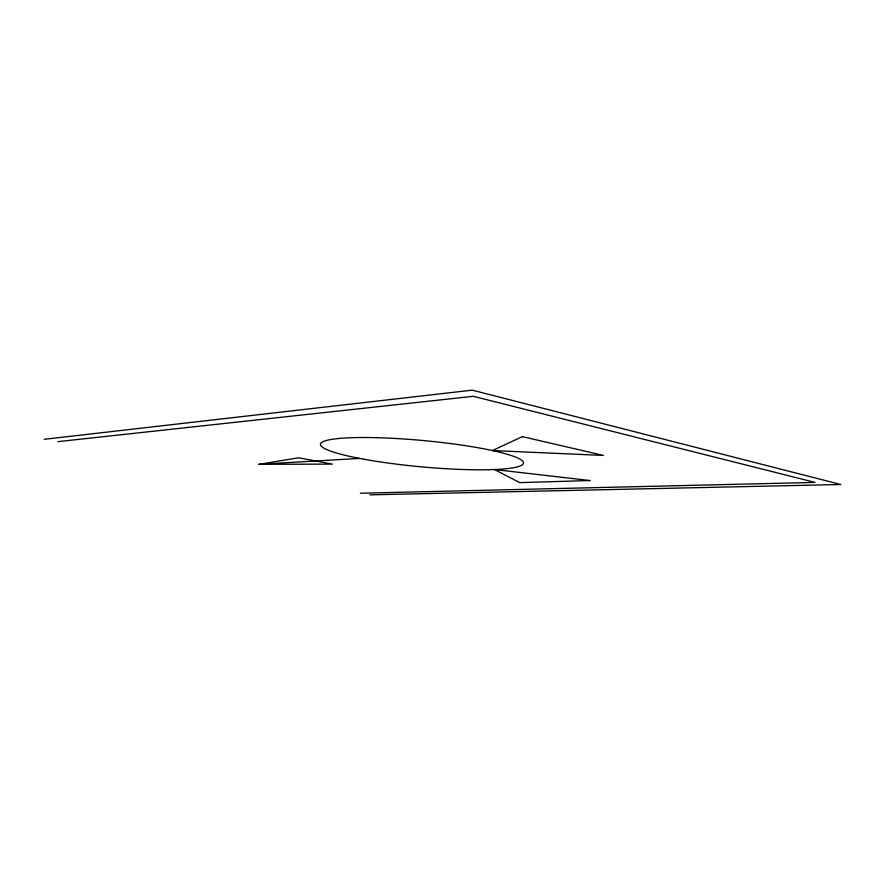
<?xml version="1.0" encoding="UTF-8"?>
<svg xmlns="http://www.w3.org/2000/svg" width="885" height="885" viewBox="0 0 885 885"><rect width="100%" height="100%" fill="white"/><g stroke="black" fill="none" stroke-linecap="round" stroke-linejoin="round"><path stroke-width="1.33" d="M258.951 464.326L298.555 457.799L332.406 464.105L258.951 464.326L359.487 458.397M44.25 439.303L472.247 390.152L840.75 484.504L369.83 494.848M57.967 441.637L473.276 396.314L815.063 482.413L360.372 493.233M522.382 436.637L492.414 450.553L603.537 455.443L522.382 436.637M589.897 480.533L519.716 482.624L494.494 469.537L589.897 480.533M364.288 459.293A101.919 13.175 5.3 0 0 523.146 463.961A101.919 13.175 5.3 0 0 378.537 437.743A101.919 13.175 5.3 0 0 364.288 459.293"/></g></svg>
